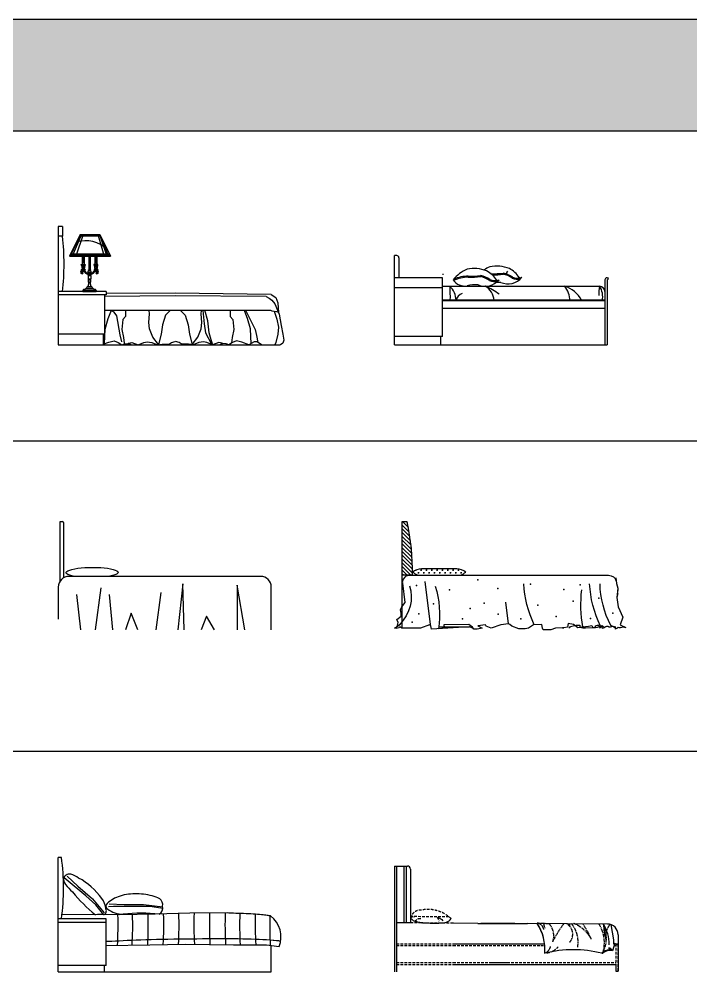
# Model space of a CAD drawing. Header units: millimetres. Extents: x 30176 to 68715, y 55479 to 72995.
# Drawn here: x 56095 to 62405, y 64050 to 72995 of the extents above; entities that cross this region are included whole.
import ezdxf

# ---------------------------------------------------------------- set-up
doc = ezdxf.new("R2010")
doc.units = ezdxf.units.MM
doc.linetypes.add('CENTER', pattern=[50.8, 31.75, -6.35, 6.35, -6.35])
doc.linetypes.add('DASHED', pattern=[0.75, 0.5, -0.25])
doc.layers.add('www.cad-blocks.net', color=7, linetype='Continuous')
doc.styles.add('DIM_FONT', font='SIMPLEX', dxfattribs={"width": 0.8})

# ---------------------------------------------------------------- blocks, each defined once
blk = doc.blocks.new('A$C01DC3927')
for p, q in [((0, 1110), (0, 0)), ((40, 1110), (0, 1110)), ((40, 1110), (40, 1020)), ((40, 1020), (0, 1020)), ((204.7, 1037.6), (106, 831.4)), ((207.3, 1037.6), (111.1, 831.4)), ((218.8, 1037.6), (131, 831.4)), ((234.8, 1037.6), (164.2, 831.4)), ((197.9, 1023.6), (397.6, 1023.6)), ((202.7, 1033.4), (390.6, 1033.4)), ((204.7, 1037.6), (390.9, 1037.6)), ((372.9, 1037.6), (431.4, 831.4)), ((385.6, 1037.6), (455.3, 831.4)), ((389.6, 1037.6), (471.4, 831.4)), ((390.9, 1037.6), (489.6, 831.4)), ((106, 831.4), (489.6, 831.4)), ((108, 835.5), (487.6, 835.5)), ((114.9, 850), (480.6, 850)), ((117.7, 855.7), (477.9, 855.7)), ((225.1, 831.4), (225.1, 753.5)), ((226.1, 831.4), (226.1, 765.4)), ((227.8, 831.4), (227.8, 767)), ((232.4, 831.4), (232.4, 769.5)), ((237.3, 831.4), (237.3, 770.4)), ((242.6, 831.4), (242.6, 753.5)), ((286.3, 831.4), (286.3, 704.5)), ((287.2, 831.4), (287.2, 735.4)), ((287.9, 831.4), (287.9, 736.4)), ((289.5, 831.4), (289.5, 738.1)), ((292.3, 831.4), (292.3, 739.4)), ((297.3, 831.4), (297.3, 740.3)), ((300.2, 831.4), (300.2, 704.5)), ((343.9, 831.4), (343.9, 753.5)), ((349.2, 831.4), (349.2, 770.4)), ((354.1, 831.4), (354.1, 769.5)), ((358.7, 831.4), (358.7, 767)), ((360.4, 831.4), (360.4, 765.4)), ((361.4, 831.4), (361.4, 753.5)), ((215.4, 753.5), (252.2, 753.5)), ((215.8, 748.5), (215.4, 753.5)), ((215.8, 748.5), (251.9, 748.5)), ((218.6, 748.5), (223.8, 706.4)), ((249, 748.5), (243.8, 706.4)), ((252.2, 753.5), (251.9, 748.5)), ((334.3, 753.5), (334.6, 748.5)), ((371.1, 753.5), (334.3, 753.5)), ((370.7, 748.5), (334.6, 748.5)), ((337.4, 748.5), (342.7, 706.4)), ((367.9, 748.5), (362.6, 706.4)), ((370.7, 748.5), (371.1, 753.5)), ((216.2, 706.4), (251, 706.4)), ((216.2, 706.4), (216.2, 701.4)), ((216.2, 701.4), (251, 701.4)), ((251, 706.4), (251, 701.4)), ((276.6, 668), (309.9, 668)), ((276.9, 679.8), (309.6, 679.8)), ((281.9, 658.7), (304.6, 658.7)), ((281.9, 650.7), (304.6, 650.7)), ((281.9, 650.7), (281.9, 619)), ((302.7, 696.3), (283.8, 696.3)), ((284.1, 699.9), (302.4, 699.9)), ((284.5, 702.7), (302, 702.7)), ((284.5, 694.4), (302, 694.4)), ((304.6, 650.7), (304.6, 619)), ((335.5, 706.4), (335.5, 701.4)), ((370.3, 706.4), (335.5, 706.4)), ((370.3, 701.4), (335.5, 701.4)), ((370.3, 706.4), (370.3, 701.4)), ((281.9, 619), (304.6, 619)), ((281.9, 614.6), (304.6, 614.6)), ((281.9, 610.3), (304.6, 610.3)), ((281.9, 592.8), (304.6, 592.8)), ((281.9, 549.1), (304.6, 549.1)), ((281.9, 549.1), (304.6, 549.1)), ((286.3, 584.1), (300.1, 584.1)), ((450, 500), (0, 500)), ((450, 470), (0, 470)), ((230.7, 510.2), (230.7, 500)), ((230.7, 500), (355.8, 500)), ((355.6, 511.6), (231.5, 511.6)), ((233, 514.1), (353.5, 514.1)), ((258.9, 530.5), (327.6, 530.5)), ((265.3, 532.8), (321.4, 532.8)), ((355.8, 510.2), (355.8, 500)), ((435, 470), (435, 100)), ((1098.4, 460.3), (435, 455.6)), ((450, 500), (450, 470)), ((1098.5, 485.5), (450, 483.6)), ((1953.1, 454.3), (1098.4, 460.3)), ((2000, 473.4), (1098.5, 485.5)), ((1953.1, 454.3), (1980.2, 437.7)), ((2000, 473.4), (2044.5, 445.4)), ((1980.2, 437.7), (2004.9, 421.2)), ((2004.9, 421.2), (2033.8, 386.1)), ((2033.8, 386.1), (2075, 289.3)), ((2044.5, 445.4), (2061.5, 394.7)), ((2061.5, 394.7), (2068.8, 303.9)), ((435, 326.4), (1099.9, 326.4)), ((467.3, 247.5), (492.1, 311.3)), ((492.1, 311.3), (499.3, 325.8)), ((525.1, 307.2), (496, 319.3)), ((549.8, 272.2), (525.1, 307.2)), ((580.7, 95), (549.8, 272.2)), ((632.2, 325.8), (630.2, 266)), ((850.5, 208.9), (856.7, 291.4)), ((856.7, 291.4), (854.6, 324.3)), ((1007.3, 279), (978.4, 188.3)), ((1054.7, 326.4), (1007.3, 279)), ((1099.9, 326.4), (1993.8, 326.4)), ((1143.7, 326.4), (1191.2, 279)), ((1191.2, 279), (1220.1, 188.3)), ((1341.7, 291.4), (1343.8, 324.3)), ((1347.9, 208.9), (1341.7, 291.4)), ((1358.3, 324.3), (1368.6, 196.6)), ((1403.6, 225.4), (1375.4, 326.4)), ((1613.2, 326.4), (1615.1, 266.6)), ((1753.3, 312), (1746.1, 326.4)), ((1778, 248.1), (1753.3, 312)), ((1757.4, 326.4), (1848.2, 145.1)), ((1993.8, 326.4), (2004.3, 320.7)), ((2004.3, 320.7), (2049.9, 312.5)), ((2026.9, 316.6), (2052.4, 241.9)), ((2049.9, 312.5), (2064.9, 307.8)), ((2064.9, 307.8), (2068.4, 305.5)), ((2075, 289.3), (2093.6, 182.2)), ((440.5, 148.6), (467.3, 247.5)), ((607.6, 237.2), (597.2, 144.4)), ((630.2, 266), (607.6, 237.2)), ((856.7, 151.3), (850.5, 208.9)), ((978.4, 188.3), (966, 99.7)), ((1220.1, 188.3), (1232.4, 99.7)), ((1341.7, 151.3), (1347.9, 208.9)), ((1368.6, 196.6), (1383, 114.2)), ((1416, 112.1), (1403.6, 225.4)), ((1615.1, 266.6), (1637.8, 237.8)), ((1637.8, 237.8), (1648.1, 145.1)), ((1804.8, 149.2), (1778, 248.1)), ((2052.4, 241.9), (2066.8, 167.7)), ((2093.6, 182.2), (2110.1, 101.8)), ((435, 100), (0, 100)), ((423, 100), (423, 0)), ((434.3, 10.5), (440.5, 148.6)), ((597.7, 27.3), (580.7, 95)), ((597.2, 144.4), (613.7, 68.2)), ((887.6, 70.9), (856.7, 151.3)), ((966, 99.7), (941.3, 2.9)), ((1232.4, 99.7), (1257.2, 2.9)), ((1310.8, 70.9), (1341.7, 151.3)), ((1383, 114.2), (1434.6, 13.2)), ((1434.6, 46.2), (1416, 112.1)), ((1648.1, 145.1), (1631.6, 68.8)), ((1811, 11.1), (1804.8, 149.2)), ((1848.2, 145.1), (1860.5, 87.4)), ((2060.6, 99.7), (2044.1, 23.5)), ((2066.8, 167.7), (2060.6, 99.7)), ((2110.1, 101.8), (2118.4, 44.1)), ((0, 0), (2083.9, 0)), ((423, 6.4), (474, 25.6)), ((474, 25.6), (523.5, 37.9)), ((523.5, 37.9), (562.7, 23.5)), ((562.7, 23.5), (595.7, 0.8)), ((595.7, 0.8), (620.5, 11.1)), ((613.7, 68.2), (618, 17.1)), ((620.5, 11.1), (653.5, 13.2)), ((653.5, 13.2), (682.4, 0.8)), ((660.7, 17.3), (689.6, 21.4)), ((682.4, 0.8), (660.7, 17.3)), ((689.6, 21.4), (751.5, 0.8)), ((751.5, 0.8), (803.1, 21.4)), ((803.1, 21.4), (836.1, 27.6)), ((836.1, 27.6), (877.3, 23.5)), ((877.3, 23.5), (930.9, 0.8)), ((941.7, 2.4), (887.6, 70.9)), ((930.9, 0.8), (974.3, 7)), ((974.3, 7), (1044.4, 9.1)), ((1044.4, 9.1), (1063, 23.5)), ((1063, 23.5), (1098, 31.7)), ((1135.5, 23.5), (1100.4, 31.7)), ((1154.1, 9.1), (1135.5, 23.5)), ((1224.2, 7), (1154.1, 9.1)), ((1267.5, 0.8), (1224.2, 7)), ((1256.8, 2.4), (1310.8, 70.9)), ((1321.1, 23.5), (1267.5, 0.8)), ((1362.4, 27.6), (1321.1, 23.5)), ((1395.4, 21.4), (1362.4, 27.6)), ((1446.9, 0.8), (1395.4, 21.4)), ((1449, 9.1), (1434.6, 46.2)), ((1434.6, 13.2), (1440.8, 5)), ((1440.8, 5), (1449, 9.1)), ((1508.8, 21.4), (1446.9, 0.8)), ((1537.7, 17.3), (1508.8, 21.4)), ((1516.1, 0.8), (1537.7, 17.3)), ((1545, 13.2), (1516.1, 0.8)), ((1578, 11.1), (1545, 13.2)), ((1602.7, 0.8), (1578, 11.1)), ((1635.7, 23.5), (1602.7, 0.8)), ((1631.6, 68.8), (1627.3, 17.7)), ((1674.9, 37.9), (1635.7, 23.5)), ((1724.4, 25.6), (1674.9, 37.9)), ((1790.4, 0.8), (1724.4, 25.6)), ((1839.9, 29.7), (1790.4, 0.8)), ((1866.7, 27.6), (1839.9, 29.7)), ((1860.5, 87.4), (1873.8, 23.2)), ((1910, 0.8), (1866.7, 27.6)), ((2044.1, 23.5), (2033.8, 0.8)), ((2110.1, 15.3), (2085.4, 0.8)), ((2118.4, 44.1), (2110.1, 15.3))]:
    blk.add_line(p, q)
for centre, radius in [((233.9, 737.9), 7.64), ((233.9, 718.2), 7.64), ((233.9, 737.9), 6.7), ((233.9, 718.2), 6.7), ((352.6, 737.9), 7.64), ((352.6, 718.2), 7.64), ((352.6, 737.9), 6.7), ((352.6, 718.2), 6.7)]:
    blk.add_circle(centre, radius)
for centre, radius, start, end in [((-2336.1, 760), 2390.2, 353.75526, 6.24474), ((257.2, 694.8), 283.5, 44.2573, 107.98051), ((237.6, 754.9), 15.6, 71.37438, 143.38475), ((297.4, 724.7), 15.6, 79.61104, 135.83233), ((348.9, 754.9), 15.6, 36.61525, 108.62562), ((223.7, 682.8), 15.6, 148.16643, 275.34815), ((227.5, 681.4), 19.5, 81.00118, 150.45541), ((224.8, 684.1), 7.24, 114.27932, 241.57638), ((224, 682.2), 5.15, 240.29456, 29.65177), ((229.5, 669.3), 22.7, 25.61788, 109.72371), ((222.9, 676.7), 9.75, 283.4603, 55.28113), ((223.5, 656.5), 44.7, 31.5763, 80.93464), ((270.5, 690.8), 23.6, 209.63842, 284.87116), ((269.3, 687.4), 10.7, 223.99254, 315.08174), ((341.9, 672.2), 65.4, 164.30305, 186.62911), ((284.7, 666.1), 7.94, 190.2331, 249.00898), ((282.3, 654.7), 4.02, 95.37291, 264.62709), ((285.4, 687.5), 6.9, 97.3238, 159.67484), ((286.1, 697.9), 2.85, 134.92367, 215.54207), ((284.2, 695.3), 1.03, 117.57907, 284.77126), ((285.7, 701.1), 2, 126.22187, 216.31215), ((284.3, 704.7), 1.94, 275.35553, 5.39574), ((302.2, 704.7), 1.94, 174.60426, 264.64447), ((300.8, 701.1), 2, 323.68785, 53.77813), ((302.2, 695.3), 1.03, 255.22874, 62.42093), ((301.1, 687.5), 6.9, 20.32516, 82.6762), ((300.4, 697.9), 2.85, 324.45793, 45.07633), ((301.8, 666.1), 7.94, 290.99102, 349.7669), ((304.2, 654.7), 4.02, 275.37291, 84.62709), ((244.6, 672.2), 65.4, 353.37089, 15.69695), ((317.2, 687.4), 10.7, 224.91826, 316.00746), ((315.9, 690.8), 23.6, 255.12884, 330.36158), ((363, 656.5), 44.7, 99.06536, 148.4237), ((356.9, 669.3), 22.7, 70.27629, 154.38212), ((363.6, 676.7), 9.75, 124.71887, 256.5397), ((359, 681.4), 19.5, 29.54459, 98.99882), ((362.5, 682.2), 5.15, 150.34823, 299.70544), ((362.8, 682.8), 15.6, 264.65185, 31.83357), ((361.6, 684.1), 7.24, 298.42362, 65.72068), ((283.3, 534.1), 16.5, 139.92893, 173.8917), ((280.3, 536.7), 12.5, 82.76948, 139.92893), ((287.3, 554.8), 7.86, 125.06317, 226.68832), ((282.6, 612.5), 2.29, 107.52703, 252.47297), ((302.7, 594.2), 21.7, 150.49088, 186.4074), ((290.1, 592.3), 9.06, 183.26572, 245.15616), ((281.1, 616.8), 2.32, 289.62615, 70.37385), ((280.8, 606.9), 3.57, 326.50243, 72.47297), ((280.7, 564.3), 3.66, 305.06317, 20.42424), ((298.9, 571.1), 15.8, 147.54652, 200.42424), ((283.9, 582.2), 3.07, 301.98607, 38.43217), ((302.5, 582.2), 3.07, 141.56783, 238.01393), ((296.3, 592.3), 9.06, 294.84384, 356.73428), ((287.6, 571.1), 15.8, 339.57576, 32.45348), ((305.7, 606.9), 3.57, 107.52703, 213.49757), ((305.8, 564.3), 3.66, 159.57576, 234.93683), ((283.8, 594.2), 21.7, 353.5926, 29.50912), ((305.4, 616.8), 2.32, 109.62615, 250.37385), ((299.2, 554.8), 7.86, 313.31168, 54.93683), ((303.9, 612.5), 2.29, 287.52703, 72.47297), ((306.2, 536.7), 12.5, 40.07107, 97.23052), ((303.2, 534.1), 16.5, 6.1083, 40.07107), ((233.6, 511.1), 3.04, 101.16008, 198.28272), ((232, 519.2), 5.16, 281.16008, 351.03137), ((240.9, 517.8), 3.89, 93.46289, 171.03137), ((239.1, 548.1), 26.5, 273.46289, 318.37993), ((264, 525.9), 6.86, 93.1159, 138.37993), ((263.5, 536.3), 3.49, 273.1159, 353.8917), ((323, 536.3), 3.49, 186.1083, 266.8841), ((322.4, 525.9), 6.86, 41.62007, 86.8841), ((347.4, 548.1), 26.5, 221.62007, 266.53711), ((345.6, 517.8), 3.89, 8.96863, 86.53711), ((354.5, 519.2), 5.16, 188.96863, 258.83992), ((352.9, 511.1), 3.04, 341.71728, 78.83992)]:
    blk.add_arc(centre, radius, start, end)
blk = doc.blocks.new('A$C182F6997')
for p, q in [((20, 838.1), (0, 838.1)), ((0, 0), (0, 838.1)), ((40, 818.1), (40, 630)), ((450, 630), (0, 630)), ((460, 660), (450, 660)), ((450, 80), (450, 630)), ((1995, 630), (2005, 630)), ((450, 550), (1925, 550)), ((1975, 610), (1975, 0)), ((1997.2, 610), (1997.2, 0)), ((450, 535), (0, 535)), ((1975, 500), (1975, 415)), ((1975, 419), (450, 419)), ((1975, 415), (450, 415)), ((1975, 341), (450, 341)), ((450, 80), (0, 80)), ((435, 0), (435, 80)), ((0, 0), (1997.2, 0))]:
    blk.add_line(p, q)
for centre, radius, start, end in [((20, 818.1), 20, 0, 90), ((745.5, 405.3), 312.1, 67.54972, 102.04133), ((1019.8, 435.4), 323, 112.89455, 124.0369), ((959.3, 427.7), 312.1, 67.54972, 102.04133), ((961, 492.3), 252.9, 33.90398, 62.3132), ((806.1, 413), 323, 112.89455, 142.50647), ((706.7, 240.7), 395.9, 92.03499, 112.88055), ((706.7, 240.7), 405.7, 92.03499, 111.7903), ((721.1, 1224.1), 588.4, 267.18247, 278.54566), ((721.1, 1224.1), 578.6, 267.18247, 278.54566), ((749, 400.7), 248.4, 55.28563, 76.56474), ((749, 400.7), 258.2, 55.28563, 76.56474), ((747.2, 469.8), 252.9, 33.90398, 62.3132), ((920.4, 263.2), 405.7, 92.03499, 92.37237), ((934.9, 1246.5), 578.6, 267.18247, 278.54566), ((934.9, 1246.5), 588.4, 268.13193, 278.54566), ((1065.3, 738.6), 166.1, 245.87142, 321.03246), ((962.7, 423.1), 248.4, 55.28563, 76.56474), ((962.7, 423.1), 258.2, 55.28563, 76.56474), ((1082.5, 670.7), 31.1, 139.45984, 200.84374), ((1156, 750.7), 133.9, 247.67787, 280.70842), ((1156, 750.7), 124.1, 247.67787, 280.06921), ((1182.4, 642.5), 14.7, 210.41945, 325.35873), ((1995, 610), 20, 90, 180), ((1994.7, 622.5), 12.8, 281.4382, 35.92358), ((-1147, 451.7), 1670.6, 358.88011, 3.37501), ((373, 406.3), 206, 3.54433, 44.2346), ((658.3, 684), 131.6, 214.44946, 280.10954), ((772.8, 148.1), 416.6, 88.49782, 102.67268), ((851.6, 716.1), 166.1, 245.87142, 321.03246), ((763, 399.7), 174.5, 6.3384, 59.46579), ((680, 99.5), 482, 51.15857, 69.14625), ((942.2, 728.2), 133.9, 247.67787, 280.70842), ((942.2, 728.2), 124.1, 247.67787, 280.06921), ((986.5, 170.5), 416.6, 88.49782, 94.37508), ((968.7, 620), 14.7, 210.41945, 325.35873), ((1525.1, 301.4), 258.9, 27.00559, 73.75555), ((1421.4, 409.3), 225.4, 1.44026, 38.61489), ((2243.7, 480.2), 326.3, 167.65334, 182.76284), ((1925, 500), 50, 0, 90), ((1785.2, 454.7), 169.2, 346.43017, 34.28536), ((662.2, 400.8), 85.5, 109.26308, 167.67981)]:
    blk.add_arc(centre, radius, start, end)
blk = doc.blocks.new('A$C218E07D8')
for p, q in [((16.8, 455.6), (16.8, 1016.6)), ((16.8, 1016.6), (38.5, 1016.6)), ((48.5, 1006.6), (48.5, 485.7)), ((1900, 500), (100, 500)), ((0, 400), (0, 100)), ((398.1, 392.5), (345.1, 0)), ((1171, 429.6), (1123.4, 0)), ((1181.6, 0), (1171, 429.6)), ((1753.4, 0), (1679.3, 419)), ((1679.3, 419), (1679.3, 0)), ((2000, 0), (2000, 400)), ((170.4, 329), (207.5, 0)), ((477.5, 329), (509.2, 0)), ((964.6, 350.2), (916.9, 0)), ((684, 154.4), (631, 0)), ((747.5, 0), (684, 154.4)), ((1393.4, 128), (1340.5, 0)), ((1467.5, 0), (1393.4, 128))]:
    blk.add_line(p, q)
for centre, radius, start, end in [((38.5, 1006.6), 10, 0, 90), ((100, 400), 100, 90, 180), ((1900, 400), 100, 0, 90)]:
    blk.add_arc(centre, radius, start, end)
at = {"extrusion": (0, 0, -1)}
blk.add_ellipse((317.6, 536.8), major_axis=(244.5, 1.4), ratio=0.196548, start_param=2.298771, end_param=7.183343, dxfattribs=at)
blk = doc.blocks.new('A$C15433D0B')
for p, q in [((68.6, 1011.6), (68.6, 11.6)), ((118.6, 1011.6), (68.6, 1011.6)), ((136.8, 916.6), (68.6, 984.8)), ((129.1, 959.7), (77.2, 1011.6)), ((120.2, 1003.9), (112.5, 1011.6)), ((143.6, 874.5), (68.6, 949.5)), ((149.4, 833.3), (68.6, 914.1)), ((154.3, 793.1), (68.6, 878.8)), ((158.4, 753.6), (68.6, 843.4)), ((161.8, 714.8), (68.6, 808.1)), ((164.5, 676.8), (68.6, 772.7)), ((166.5, 639.5), (68.6, 737.3)), ((167.8, 602.8), (68.6, 702)), ((168.6, 566.7), (68.6, 666.6)), ((168.7, 531.1), (68.6, 631.3)), ((152.9, 511.6), (68.6, 595.9)), ((117.6, 511.6), (68.6, 560.6)), ((175.4, 535.7), (175.4, 539.4)), ((206.7, 558.2), (198.3, 558.2)), ((200.4, 551.9), (200.4, 559.2)), ((225.4, 526.9), (225.4, 539.4)), ((256.7, 558.2), (244.2, 558.2)), ((250.4, 551.9), (250.4, 564.4)), ((576.6, 572.6), (251.9, 572.6)), ((576.6, 572.6), (251.9, 572.6)), ((585.6, 572.6), (251.9, 572.6)), ((576.6, 572.6), (251.9, 572.6)), ((275.4, 526.9), (275.4, 539.4)), ((306.7, 558.2), (294.2, 558.2)), ((300.4, 551.9), (300.4, 564.4)), ((325.4, 526.9), (325.4, 539.4)), ((356.7, 558.2), (344.2, 558.2)), ((350.4, 551.9), (350.4, 564.4)), ((375.4, 526.9), (375.4, 539.4)), ((406.7, 558.2), (394.2, 558.2)), ((400.4, 551.9), (400.4, 564.4)), ((425.4, 526.9), (425.4, 539.4)), ((456.7, 558.2), (444.2, 558.2)), ((450.4, 551.9), (450.4, 564.4)), ((475.4, 526.9), (475.4, 539.4)), ((506.7, 558.2), (494.2, 558.2)), ((500.4, 551.9), (500.4, 564.4)), ((525.4, 526.9), (525.4, 539.4)), ((556.7, 558.2), (544.2, 558.2)), ((550.4, 551.9), (550.4, 564.4)), ((575.4, 526.9), (575.4, 539.4)), ((606.7, 558.2), (594.2, 558.2)), ((600.4, 551.9), (600.4, 564.4)), ((625.4, 526.9), (625.4, 539.4)), ((650.4, 551.9), (650.4, 552.3)), ((82.2, 511.6), (68.6, 525.2)), ((168.6, 511.6), (68.6, 511.6)), ((75.5, 449.6), (83.4, 473.5)), ((75.5, 449.6), (83.4, 473.5)), ((75.5, 449.6), (83.4, 473.5)), ((75.5, 449.6), (83.4, 473.5)), ((77.5, 440.7), (75.5, 449.6)), ((77.5, 440.7), (75.5, 449.6)), ((77.5, 440.7), (75.5, 449.6)), ((83.4, 473.5), (98.7, 493.7)), ((83.4, 473.5), (98.7, 493.7)), ((98.4, 493.5), (98.7, 496.5)), ((98.4, 493.5), (98.7, 496.5)), ((129.5, 511.6), (2007.7, 511.6)), ((129.5, 511.6), (2007.7, 511.6)), ((129.5, 511.6), (2007.7, 511.6)), ((129.5, 511.6), (2007.7, 511.6)), ((181.7, 533.2), (179.4, 533.2)), ((231.7, 533.2), (219.2, 533.2)), ((250.4, 511.6), (250.4, 514.4)), ((281.7, 533.2), (269.2, 533.2)), ((336.1, 48.4), (286.1, 453)), ((336.1, 48.4), (286.1, 453)), ((300.4, 511.6), (300.4, 514.4)), ((331.7, 533.2), (319.2, 533.2)), ((350.4, 511.6), (350.4, 514.4)), ((381.7, 533.2), (369.2, 533.2)), ((400.4, 511.6), (400.4, 514.4)), ((431.7, 533.2), (419.2, 533.2)), ((450.4, 511.6), (450.4, 514.4)), ((481.7, 533.2), (469.2, 533.2)), ((500.4, 511.6), (500.4, 514.4)), ((531.7, 533.2), (519.2, 533.2)), ((550.4, 511.6), (550.4, 514.4)), ((581.7, 533.2), (569.2, 533.2)), ((600.4, 511.6), (600.4, 514.4)), ((631.7, 533.2), (619.2, 533.2)), ((2079, 487.2), (2085.4, 433.5)), ((2079, 487.2), (2085.4, 433.5)), ((98, 255), (77.5, 435.7)), ((98, 255), (77.5, 435.7)), ((2085.4, 433.5), (2097.4, 391.1)), ((2085.4, 433.5), (2097.4, 391.1)), ((2097.4, 391.1), (2088.7, 300.7)), ((2097.4, 391.1), (2088.7, 300.7)), ((2097.4, 391.1), (2095.2, 368.9)), ((2097.4, 391.1), (2095.2, 368.9)), ((2095.2, 338.9), (2088, 305.9)), ((2095.2, 338.9), (2088, 305.9)), ((2088.7, 300.7), (2099.2, 213.3)), ((2088.7, 300.7), (2099.2, 213.3)), ((54.1, 185.3), (67.4, 214.5)), ((54.1, 185.3), (67.4, 214.5)), ((61.1, 154.1), (54.1, 185.3)), ((61.1, 154.1), (54.1, 185.3)), ((67.4, 214.5), (98, 255)), ((67.4, 214.5), (98, 255)), ((1070, 53.9), (1044.6, 259.6)), ((1070, 53.9), (1044.6, 259.6)), ((2099.2, 213.3), (2142, 116.3)), ((2099.2, 213.3), (2142, 116.3)), ((21.6, 94.2), (60.6, 126.6)), ((21.6, 94.2), (60.6, 126.6)), ((34, 68.2), (21.6, 94.2)), ((34, 68.2), (21.6, 94.2)), ((60.6, 126.6), (61.1, 154.1)), ((60.6, 126.6), (61.1, 154.1)), ((2142, 116.3), (2119.1, 45.1)), ((2142, 116.3), (2119.1, 45.1)), ((0, 13.6), (45.4, 46.8)), ((0, 13.6), (45.4, 46.8)), ((0, 13.6), (45.4, 46.8)), ((0, 13.6), (45.4, 46.8)), ((22.7, 30.1), (34, 68.2)), ((22.7, 30.1), (34, 68.2)), ((22.7, 30.1), (34, 68.2)), ((22.7, 30.1), (34, 68.2)), ((45.4, 46.8), (22.7, 30.1)), ((45.4, 46.8), (22.7, 30.1)), ((45.4, 46.8), (22.7, 30.1)), ((45.4, 46.8), (22.7, 30.1)), ((67.1, 13.6), (49, 26.1)), ((67.1, 13.6), (49, 26.1)), ((242.9, 13.6), (67.1, 13.6)), ((242.9, 13.6), (67.1, 13.6)), ((242.9, 13.6), (67.1, 13.6)), ((242.9, 13.6), (67.1, 13.6)), ((327.6, 45.2), (242.9, 13.6)), ((327.6, 45.2), (242.9, 13.6)), ((327.6, 45.2), (242.9, 13.6)), ((327.6, 45.2), (242.9, 13.6)), ((340.6, 36.2), (327.6, 45.2)), ((340.6, 36.2), (327.6, 45.2)), ((340.6, 36.2), (327.6, 45.2)), ((340.6, 36.2), (327.6, 45.2)), ((347.2, 4.5), (340.6, 36.2)), ((347.2, 4.5), (340.6, 36.2)), ((347.2, 4.5), (340.6, 36.2)), ((347.2, 4.5), (340.6, 36.2)), ((703.1, 27.1), (347.2, 4.5)), ((703.1, 27.1), (347.2, 4.5)), ((703.1, 27.1), (347.2, 4.5)), ((703.1, 27.1), (347.2, 4.5)), ((476.3, 13.6), (411.1, 9)), ((476.3, 13.6), (411.1, 9)), ((476.3, 13.6), (411.1, 9)), ((476.3, 13.6), (411.1, 9)), ((425.3, 22.6), (703.1, 27.1)), ((705.4, 27.1), (425.3, 22.6)), ((425.3, 22.6), (703.1, 27.1)), ((705.4, 27.1), (425.3, 22.6)), ((425.3, 22.6), (703.1, 27.1)), ((705.4, 27.1), (425.3, 22.6)), ((425.3, 22.6), (703.1, 27.1)), ((705.4, 27.1), (425.3, 22.6)), ((697.7, 49.7), (463.3, 45.2)), ((697.7, 49.7), (463.3, 45.2)), ((697.7, 49.7), (463.3, 45.2)), ((697.7, 49.7), (463.3, 45.2)), ((463.3, 45.2), (463.3, 31.6)), ((463.3, 45.2), (463.3, 31.6)), ((463.3, 45.2), (463.3, 31.6)), ((463.3, 45.2), (463.3, 31.6)), ((463.3, 31.6), (476.3, 13.6)), ((463.3, 31.6), (476.3, 13.6)), ((463.3, 31.6), (476.3, 13.6)), ((463.3, 31.6), (476.3, 13.6)), ((730.3, 22.6), (697.7, 49.7)), ((730.3, 22.6), (697.7, 49.7)), ((730.3, 22.6), (697.7, 49.7)), ((730.3, 22.6), (697.7, 49.7)), ((744.5, 9), (705.4, 27.1)), ((744.5, 9), (705.4, 27.1)), ((744.5, 9), (705.4, 27.1)), ((744.5, 9), (705.4, 27.1)), ((743.3, 4.5), (730.3, 22.6)), ((743.3, 4.5), (730.3, 22.6)), ((743.3, 4.5), (730.3, 22.6)), ((743.3, 4.5), (730.3, 22.6)), ((775.9, 4.5), (743.3, 4.5)), ((775.9, 4.5), (743.3, 4.5)), ((775.9, 4.5), (743.3, 4.5)), ((775.9, 4.5), (743.3, 4.5)), ((821.5, 13.6), (775.9, 4.5)), ((821.5, 13.6), (775.9, 4.5)), ((821.5, 13.6), (775.9, 4.5)), ((821.5, 13.6), (775.9, 4.5)), ((854.1, 45.2), (782.4, 36.2)), ((854.1, 45.2), (782.4, 36.2)), ((854.1, 45.2), (782.4, 36.2)), ((854.1, 45.2), (782.4, 36.2)), ((782.4, 36.2), (821.5, 13.6)), ((782.4, 36.2), (821.5, 13.6)), ((782.4, 36.2), (821.5, 13.6)), ((782.4, 36.2), (821.5, 13.6)), ((860.6, 31.6), (854.1, 45.2)), ((860.6, 31.6), (854.1, 45.2)), ((860.6, 31.6), (854.1, 45.2)), ((860.6, 31.6), (854.1, 45.2)), ((906.2, 13.6), (860.6, 31.6)), ((906.2, 13.6), (860.6, 31.6)), ((906.2, 13.6), (860.6, 31.6)), ((906.2, 13.6), (860.6, 31.6)), ((997.4, 45.2), (906.2, 13.6)), ((997.4, 45.2), (906.2, 13.6)), ((997.4, 45.2), (906.2, 13.6)), ((997.4, 45.2), (906.2, 13.6)), ((1069, 54.2), (997.4, 45.2)), ((1069, 54.2), (997.4, 45.2)), ((1069, 54.2), (997.4, 45.2)), ((1069, 54.2), (997.4, 45.2)), ((1082, 49.7), (1069, 54.2)), ((1082, 49.7), (1069, 54.2)), ((1082, 49.7), (1069, 54.2)), ((1082, 49.7), (1069, 54.2)), ((1101.6, 31.6), (1082, 49.7)), ((1101.6, 31.6), (1082, 49.7)), ((1101.6, 31.6), (1082, 49.7)), ((1101.6, 31.6), (1082, 49.7)), ((1166.7, 9), (1101.6, 31.6)), ((1166.7, 9), (1101.6, 31.6)), ((1166.7, 9), (1101.6, 31.6)), ((1166.7, 9), (1101.6, 31.6)), ((1225.3, 9), (1166.7, 9)), ((1225.3, 9), (1166.7, 9)), ((1225.3, 9), (1166.7, 9)), ((1225.3, 9), (1166.7, 9)), ((1257.9, 13.6), (1225.3, 9)), ((1257.9, 13.6), (1225.3, 9)), ((1257.9, 13.6), (1225.3, 9)), ((1257.9, 13.6), (1225.3, 9)), ((1303.5, 45.2), (1257.9, 13.6)), ((1303.5, 45.2), (1257.9, 13.6)), ((1303.5, 45.2), (1257.9, 13.6)), ((1303.5, 45.2), (1257.9, 13.6)), ((1381.7, 49.7), (1303.5, 45.2)), ((1381.7, 49.7), (1303.5, 45.2)), ((1381.7, 49.7), (1303.5, 45.2)), ((1381.7, 49.7), (1303.5, 45.2)), ((1388.2, 13.6), (1381.7, 49.7)), ((1388.2, 13.6), (1381.7, 49.7)), ((1388.2, 13.6), (1381.7, 49.7)), ((1388.2, 13.6), (1381.7, 49.7)), ((1394.7, 0), (1388.2, 13.6)), ((1394.7, 0), (1388.2, 13.6)), ((1394.7, 0), (1388.2, 13.6)), ((1394.7, 0), (1388.2, 13.6)), ((1511.9, 13.6), (1466.3, 0)), ((1511.9, 13.6), (1466.3, 0)), ((1511.9, 13.6), (1466.3, 0)), ((1511.9, 13.6), (1466.3, 0)), ((1590.1, 18.1), (1511.9, 13.6)), ((1590.1, 18.1), (1511.9, 13.6)), ((1590.1, 18.1), (1511.9, 13.6)), ((1590.1, 18.1), (1511.9, 13.6)), ((1577.1, 18.1), (1590.1, 18.1)), ((1590.1, 18.1), (1577.1, 18.1)), ((1577.1, 18.1), (1590.1, 18.1)), ((1590.1, 18.1), (1577.1, 18.1)), ((1577.1, 18.1), (1590.1, 18.1)), ((1590.1, 18.1), (1577.1, 18.1)), ((1577.1, 18.1), (1590.1, 18.1)), ((1590.1, 18.1), (1577.1, 18.1)), ((1622.7, 22.6), (1590.1, 18.1)), ((1622.7, 22.6), (1590.1, 18.1)), ((1622.7, 22.6), (1590.1, 18.1)), ((1622.7, 22.6), (1590.1, 18.1)), ((1629.2, 58.8), (1622.7, 22.6)), ((1629.2, 58.8), (1622.7, 22.6)), ((1629.2, 58.8), (1622.7, 22.6)), ((1629.2, 58.8), (1622.7, 22.6)), ((1681.3, 49.7), (1629.2, 58.8)), ((1681.3, 49.7), (1629.2, 58.8)), ((1681.3, 49.7), (1629.2, 58.8)), ((1681.3, 49.7), (1629.2, 58.8)), ((1637.7, 19.2), (1646.1, 20.7)), ((1637.7, 19.2), (1646.1, 20.7)), ((1637.7, 19.2), (1646.1, 20.7)), ((1637.7, 19.2), (1646.1, 20.7)), ((1646.1, 20.7), (1652.4, 30.9)), ((1646.1, 20.7), (1652.4, 30.9)), ((1646.1, 20.7), (1652.4, 30.9)), ((1646.1, 20.7), (1652.4, 30.9)), ((1652.4, 30.9), (1704.9, 42.5)), ((1652.4, 30.9), (1704.9, 42.5)), ((1652.4, 30.9), (1704.9, 42.5)), ((1652.4, 30.9), (1704.9, 42.5)), ((1720.4, 18.1), (1681.3, 49.7)), ((1720.4, 18.1), (1681.3, 49.7)), ((1720.4, 18.1), (1681.3, 49.7)), ((1720.4, 18.1), (1681.3, 49.7)), ((1704.9, 42.5), (1738.5, 41.1)), ((1704.9, 42.5), (1738.5, 41.1)), ((1704.9, 42.5), (1738.5, 41.1)), ((1704.9, 42.5), (1738.5, 41.1)), ((1777.3, 27.1), (1720.4, 18.1)), ((1777.3, 27.1), (1720.4, 18.1)), ((1777.3, 27.1), (1720.4, 18.1)), ((1777.3, 27.1), (1720.4, 18.1)), ((1738.5, 41.1), (1738.5, 23.6)), ((1738.5, 41.1), (1738.5, 23.6)), ((1738.5, 41.1), (1738.5, 23.6)), ((1738.5, 41.1), (1738.5, 23.6)), ((1738.5, 23.6), (1767.9, 16.3)), ((1738.5, 23.6), (1767.9, 16.3)), ((1738.5, 23.6), (1767.9, 16.3)), ((1738.5, 23.6), (1767.9, 16.3)), ((1767.9, 16.3), (1770, 16.3)), ((1767.9, 16.3), (1770, 16.3)), ((1767.9, 16.3), (1770, 16.3)), ((1767.9, 16.3), (1770, 16.3)), ((1770, 16.3), (1793.1, 17.8)), ((1770, 16.3), (1793.1, 17.8)), ((1770, 16.3), (1793.1, 17.8)), ((1770, 16.3), (1793.1, 17.8)), ((1777.3, 27.1), (1792.6, 30.9)), ((1777.3, 27.1), (1792.6, 30.9)), ((1777.3, 27.1), (1792.6, 30.9)), ((1777.3, 27.1), (1792.6, 30.9)), ((1792.6, 30.9), (1822, 32.3)), ((1792.6, 30.9), (1822, 32.3)), ((1792.6, 30.9), (1822, 32.3)), ((1792.6, 30.9), (1822, 32.3)), ((1793.1, 17.8), (1877.1, 22.1)), ((1793.1, 17.8), (1877.1, 22.1)), ((1793.1, 17.8), (1877.1, 22.1)), ((1793.1, 17.8), (1877.1, 22.1)), ((1822, 32.3), (1851.4, 39.6)), ((1822, 32.3), (1851.4, 39.6)), ((1822, 32.3), (1851.4, 39.6)), ((1822, 32.3), (1851.4, 39.6)), ((1851.4, 39.6), (1861.9, 19.2)), ((1851.4, 39.6), (1861.9, 19.2)), ((1851.4, 39.6), (1861.9, 19.2)), ((1851.4, 39.6), (1861.9, 19.2)), ((1861.9, 19.2), (1887.1, 19.2)), ((1861.9, 19.2), (1887.1, 19.2)), ((1861.9, 19.2), (1887.1, 19.2)), ((1861.9, 19.2), (1887.1, 19.2)), ((1877.1, 22.1), (1885.5, 29.4)), ((1877.1, 22.1), (1885.5, 29.4)), ((1877.1, 22.1), (1885.5, 29.4)), ((1877.1, 22.1), (1885.5, 29.4)), ((1885.5, 36.7), (1904.3, 44)), ((1885.5, 36.7), (1904.3, 44)), ((1885.5, 36.7), (1904.3, 44)), ((1885.5, 36.7), (1904.3, 44)), ((1885.5, 29.4), (1885.5, 36.7)), ((1885.5, 29.4), (1885.5, 36.7)), ((1885.5, 29.4), (1885.5, 36.7)), ((1885.5, 29.4), (1885.5, 36.7)), ((1887.1, 19.2), (1906, 25)), ((1887.1, 19.2), (1906, 25)), ((1887.1, 19.2), (1906, 25)), ((1887.1, 19.2), (1906, 25)), ((1904.3, 44), (1904.3, 42.5)), ((1904.3, 44), (1904.3, 42.5)), ((1904.3, 44), (1904.3, 42.5)), ((1904.3, 44), (1904.3, 42.5)), ((1904.3, 42.5), (1916.9, 41.1)), ((1904.3, 42.5), (1916.9, 41.1)), ((1904.3, 42.5), (1916.9, 41.1)), ((1904.3, 42.5), (1916.9, 41.1)), ((1906, 25), (1924.9, 30.9)), ((1906, 25), (1924.9, 30.9)), ((1906, 25), (1924.9, 30.9)), ((1906, 25), (1924.9, 30.9)), ((1916.9, 41.1), (1927.4, 16.3)), ((1916.9, 41.1), (1927.4, 16.3)), ((1916.9, 41.1), (1927.4, 16.3)), ((1916.9, 41.1), (1927.4, 16.3)), ((1924.9, 30.9), (1950.1, 39.6)), ((1924.9, 30.9), (1950.1, 39.6)), ((1924.9, 30.9), (1950.1, 39.6)), ((1924.9, 30.9), (1950.1, 39.6)), ((1927.4, 16.3), (1933.7, 20.7)), ((1927.4, 16.3), (1933.7, 20.7)), ((1927.4, 16.3), (1933.7, 20.7)), ((1927.4, 16.3), (1933.7, 20.7)), ((1933.7, 20.7), (1940, 25)), ((1933.7, 20.7), (1940, 25)), ((1933.7, 20.7), (1940, 25)), ((1933.7, 20.7), (1940, 25)), ((1940, 25), (1952.6, 29.4)), ((1940, 25), (1952.6, 29.4)), ((1940, 25), (1952.6, 29.4)), ((1940, 25), (1952.6, 29.4)), ((1950.1, 39.6), (1958.5, 30.9)), ((1950.1, 39.6), (1958.5, 30.9)), ((1950.1, 39.6), (1958.5, 30.9)), ((1950.1, 39.6), (1958.5, 30.9)), ((1958.5, 30.9), (1952.2, 11.9)), ((1958.5, 30.9), (1952.2, 11.9)), ((1958.5, 30.9), (1952.2, 11.9)), ((1958.5, 30.9), (1952.2, 11.9)), ((1952.2, 13.4), (1971.1, 19.2)), ((1952.2, 13.4), (1971.1, 19.2)), ((1952.2, 13.4), (1971.1, 19.2)), ((1952.2, 13.4), (1971.1, 19.2)), ((1952.2, 11.9), (1952.2, 13.4)), ((1952.2, 11.9), (1952.2, 13.4)), ((1952.2, 11.9), (1952.2, 13.4)), ((1952.2, 11.9), (1952.2, 13.4)), ((1980.6, 28.3), (1971.1, 19.2)), ((1980.6, 28.3), (1971.1, 19.2)), ((2026.3, 41.4), (2074.5, 18.3)), ((2026.3, 41.4), (2074.5, 18.3)), ((2074.5, 18.3), (2070.6, 6.4)), ((2074.5, 18.3), (2070.6, 6.4)), ((2071.1, 8.1), (2090, 13.9)), ((2071.1, 8.1), (2090, 13.9)), ((2099.6, 23), (2090, 13.9)), ((2099.6, 23), (2090, 13.9)), ((2119.1, 45.1), (2171.2, 20.1)), ((2119.1, 45.1), (2171.2, 20.1)), ((1466.3, 0), (1394.7, 0)), ((1466.3, 0), (1394.7, 0)), ((1466.3, 0), (1394.7, 0)), ((1466.3, 0), (1394.7, 0))]:
    blk.add_line(p, q)
for centre, radius, start, end in [((-2093, 537.9), 2261.7, 359.33257, 12.08861), ((265.1, 416.8), 156.3, 94.84235, 128.04182), ((572.4, 416.8), 156.3, 51.95818, 85.15765)]:
    blk.add_arc(centre, radius, start, end)
at = {"extrusion": (0, 0, -1)}
for centre, major_axis, ratio, start_param, end_param in [((921.2, 1190.1), (-1264, 299.8), 0.69429, -1.14987, -1.106168), ((149, 469.8), (-63.3, 0), 0.69429, 0.65259, 1.257774), ((2002.6, 458.5), (-76.7, 1.1), 0.694726, 1.627221, 3.04891), ((-465.9, 298.9), (623.1, 12.5), 0.721404, -0.222681, 0.622965), ((-1323.8, 126.6), (1745.3, 34.9), 0.721404, -0.198727, 0.121161), ((3024.4, 461.6), (-1810.7, 15.9), 0.720268, -0.336803, -0.036637), ((3935.9, 224.2), (-2186.4, 19.2), 0.720268, -0.138602, 0.083759), ((3641.8, 461.6), (-1810.7, 15.9), 0.720268, -0.346072, -0.036637), ((3624.6, 447.5), (-1695.7, 14.9), 0.720268, -0.353668, -0.026904), ((12.8, 45.7), (-44.7, 0), 0.750002, 3.767588, 5.002064), ((1995.1, 20.1), (18.6, 0), 0.69429, 3.822658, 5.392509), ((2020.1, 34.5), (14.6, 0), 0.69429, 0.92761, 2.703617), ((2054.5, 4.1), (41.1, 0), 0.69429, 4.03787, 5.332591), ((2112.9, 27.3), (-14.6, 0), 0.69429, 4.069203, 5.845209), ((2147.3, -3.1), (41.1, 0), 0.69429, 4.03787, 5.332591)]:
    blk.add_ellipse(centre, major_axis=major_axis, ratio=ratio, start_param=start_param, end_param=end_param, dxfattribs=at)
blk.add_ellipse((-83.8, 1190.1), major_axis=(1264, 299.8), ratio=0.69429, start_param=-1.14987, end_param=-1.106168)
for p in [(780.7, 468.4), (205.2, 416.1), (515.9, 373.2), (969.9, 388.2), (1276.8, 426.9), (1589.5, 378.6), (1741.7, 421.7), (1918.8, 294.9), (366.1, 242.2), (709.2, 200), (840.8, 249.3), (1346.2, 230.6), (1675.9, 267.6), (227, 148.1), (637.6, 103.5), (974, 144.8), (1184.2, 100.5), (1517.9, 123.3), (1840.4, 104.3), (2049.1, 155.5), (165.4, 71.1)]:
    blk.add_point(p)
at = {"style": 'DIM_FONT', "width": 0.8, "flags": 9}
for tag, p in [('XSIZE', (67.2, 511.6)), ('YSIZE', (67.6, 511.6))]:
    blk.add_attdef(tag, p, '', height=0.5, dxfattribs=at)
blk = doc.blocks.new('A$C15C97B92')
for p, q in [((30, 1074.8), (0, 1074.8)), ((0, 0), (0, 1074.8)), ((81.9, 899.5), (184.1, 803.6)), ((94.3, 852.5), (56.2, 882.6)), ((258.1, 714.7), (94.3, 852.5)), ((184.1, 803.6), (321.7, 685)), ((352.7, 630.3), (258.1, 714.7)), ((321.7, 685), (430.1, 555.2)), ((427, 536.8), (352.7, 630.3)), ((479.1, 640.2), (618.5, 633.8)), ((618.5, 633.8), (800.2, 633.8)), ((800.2, 633.8), (980.6, 611.6)), ((575.7, 535.6), (35.2, 539.9)), ((519.2, 612.7), (470.6, 610.6)), ((732.6, 614.8), (519.2, 612.7)), ((909.5, 541.6), (575.7, 535.6)), ((859.3, 612.7), (732.6, 614.8)), ((981, 596.9), (859.3, 612.7)), ((1234.4, 550.5), (909.5, 541.6)), ((1589.6, 553.9), (1234.4, 550.5)), ((1602.2, 553), (1589.6, 553.9)), ((1623.1, 551.8), (1602.2, 553)), ((1645.1, 550.7), (1623.1, 551.8)), ((1668, 549.8), (1645.1, 550.7)), ((1691.5, 548.8), (1668, 549.8)), ((1715.3, 547.9), (1691.5, 548.8)), ((1739.2, 547), (1715.3, 547.9)), ((1762.9, 546.1), (1739.2, 547)), ((1786.3, 545), (1762.9, 546.1)), ((1809.1, 544), (1786.3, 545)), ((1831.1, 542.8), (1809.1, 544)), ((1852.2, 541.5), (1831.1, 542.8)), ((1872.2, 540.2), (1852.2, 541.5)), ((1890.9, 538.7), (1872.2, 540.2)), ((1908.1, 537.1), (1890.9, 538.7)), ((1923.7, 535.4), (1908.1, 537.1)), ((25, 500), (0, 500)), ((450, 500), (0, 500)), ((450, 465), (0, 465)), ((450, 60), (450, 500)), ((1937.7, 533.6), (1923.7, 535.4)), ((1950.3, 531.9), (1937.7, 533.6)), ((1961.6, 530.3), (1950.3, 531.9)), ((1971.7, 528.9), (1961.6, 530.3)), ((1980.7, 527.9), (1971.7, 528.9)), ((1988.8, 527.3), (1980.7, 527.9)), ((1992.7, 527.2), (1988.8, 527.3)), ((450, 288.3), (471.5, 289)), ((471.5, 289), (504.2, 290.3)), ((504.2, 290.3), (537.9, 291.8)), ((537.9, 291.8), (573, 293.4)), ((573, 293.4), (609.6, 295.1)), ((609.6, 295.1), (648, 296.8)), ((648, 296.8), (688.2, 298.6)), ((688.2, 298.6), (730.4, 300.4)), ((730.4, 300.4), (774.9, 302.1)), ((774.9, 302.1), (821.6, 303.6)), ((821.6, 303.6), (870.8, 305)), ((870.8, 305), (922.1, 306.3)), ((922.1, 306.3), (974.9, 307.4)), ((974.9, 307.4), (1029, 308.5)), ((1029, 308.5), (1083.9, 309.4)), ((1083.9, 309.4), (1139.1, 310.2)), ((1139.1, 310.2), (1194.2, 310.9)), ((1194.2, 310.9), (1248.8, 311.6)), ((1248.8, 311.6), (1302.5, 312.2)), ((1302.5, 312.2), (1355.2, 312.7)), ((1355.2, 312.7), (1406.8, 313.2)), ((1406.8, 313.2), (1457.2, 313.5)), ((1457.2, 313.5), (1506.4, 313.7)), ((1506.4, 313.7), (1554.2, 313.7)), ((1554.2, 313.7), (1600.8, 313.6)), ((1600.8, 313.6), (1645.9, 313.3)), ((1645.9, 313.3), (1689.5, 312.8)), ((1689.5, 312.8), (1731.7, 312)), ((1731.7, 312), (1772.4, 311.1)), ((1772.4, 311.1), (1811.7, 309.9)), ((1811.7, 309.9), (1849.6, 308.6)), ((1849.6, 308.6), (1886.2, 307.1)), ((1886.2, 307.1), (1921.4, 305.5)), ((1921.4, 305.5), (1955.3, 303.6)), ((1955.3, 303.6), (1987.9, 301.6)), ((1987.9, 301.6), (2018.5, 299.6)), ((2018.5, 299.6), (2024, 297.6)), ((2024, 297.6), (2048.8, 295.7)), ((2048.8, 295.7), (2069.6, 294)), ((2069.6, 294), (2087.6, 285.9)), ((450, 247.1), (858.8, 255.6)), ((858.8, 255.6), (1192.7, 261.6)), ((1192.7, 261.6), (1645.8, 255.6)), ((1645.8, 255.6), (1955.8, 255.6)), ((1955.8, 255.6), (2073.1, 237.8)), ((2000, 0), (2000, 248.9)), ((450, 60), (0, 60)), ((0, 0), (2000, 0)), ((435, 0), (435, 60))]:
    blk.add_line(p, q)
for centre, radius, start, end in [((-2024.8, 787.4), 2074.8, 352.03817, 7.96183), ((98.5, 859.6), 55.3, 104.44036, 154.32957), ((108.7, 868.5), 50.7, 79.49376, 118.31754), ((57, 704.7), 222.2, 52.81767, 74.08519), ((134.6, 877), 86.2, 175.66355, 219.58285), ((538.4, 1178.3), 590, 217.14204, 226.49148), ((-127.6, 303.1), 660.7, 35.82575, 61.14244), ((1382.3, 1804.3), 1635, 220.13161, 230.79193), ((709.7, 304.7), 427.4, 88.62539, 110.28347), ((743.7, 237.6), 495, 73.83558, 92.75604), ((273.5, 578.7), 174.6, 4.25604, 39.53692), ((475.9, 618.1), 29.1, 159.27292, 241.48236), ((641.1, 468.1), 250.5, 108.53974, 140.22298), ((827.2, 444.7), 273.7, 62.45278, 78.55307), ((907.2, 630.2), 73.7, 349.61656, 50.8463), ((381.9, -221.4), 759.5, 86.59498, 92.50119), ((410.5, 574.3), 41, 293.82509, 25.05657), ((598.9, 755.4), 212.8, 229.96457, 273.20175), ((778.4, -1208.9), 1759.8, 84.44232, 95.46776), ((-2487.9, 438.8), 3186.8, 356.64289, 1.77965), ((-2341.8, 438.8), 3186.8, 356.69772, 1.8265), ((910.2, 602.3), 71.1, 302.9639, 11.92041), ((-2195.8, 438.8), 3186.8, 356.74573, 1.8872), ((-2052.7, 438.8), 3186.8, 356.79175, 1.95792), ((4460.2, 438.8), 3186.8, 177.98443, 183.2081), ((4606.3, 438.8), 3186.8, 177.95917, 183.24271), ((4752.3, 438.8), 3186.8, 177.93392, 183.27731), ((4889.4, 438.8), 3186.8, 178.03027, 183.29508), ((5035.5, 438.8), 3186.8, 178.1506, 183.29508), ((-2625, 438.8), 3186.8, 356.59142, 1.73024), ((5172.6, 438.8), 3186.8, 178.40705, 183.39288), ((1849.4, 331.6), 242.5, 337.24542, 53.77645)]:
    blk.add_arc(centre, radius, start, end)
blk = doc.blocks.new('A$C5C1A3855')
for p, q in [((0, 993.5), (0.5, 994)), ((0, 993.5), (0, 0)), ((0.5, 994), (110, 994)), ((18, 994), (18, 755)), ((87, 994), (87, 459.9)), ((110, 994), (110, 459.9)), ((110, 994), (120, 994)), ((150, 964), (150, 459.9)), ((18, 755), (18, 478)), ((18, 496), (18, 459.9)), ((18, 459.9), (18, 0)), ((150, 459.9), (18, 459.9)), ((781.1, 455.9), (553, 457.1)), ((781.1, 455.9), (1246.9, 453.4)), ((1128.6, 454.1), (811.5, 455.8)), ((1999.3, 449.5), (1246.9, 453.4)), ((2030.7, 444.4), (2054.4, 301)), ((2067.5, 270.1), (2046, 199.5)), ((2054.4, 301), (2054.4, 265)), ((2054.4, 265), (2067.5, 270.1)), ((2099.3, 349.5), (2099.3, 6)), ((2099.3, 349.5), (2099.3, 205)), ((2099.3, 349.5), (2099.3, 265)), ((550, 265), (877.8, 265)), ((553, 265), (877.8, 265)), ((877.8, 265), (1097.8, 265)), ((1097.8, 265), (1408.2, 265)), ((2066, 265), (2099.3, 265)), ((2099.3, 205), (2099.3, 6)), ((1945.2, 175.5), (1954.5, 175.5)), ((18, 74.5), (18, 0)), ((550, 70), (896.3, 70)), ((896.3, 70), (1079.3, 70)), ((917.8, 88), (1057.8, 88)), ((1079.3, 70), (2078.3, 70)), ((2078.3, 70), (2078.3, 6))]:
    blk.add_line(p, q)
at = {"linetype": 'DASHED', "ltscale": 50}
for p, q in [((550, 457.1), (150, 459.9)), ((153, 527.6), (151.1, 518.4)), ((151.1, 518.4), (151.3, 510.9)), ((151.3, 510.9), (153.1, 504.5)), ((153.1, 504.5), (156.3, 499.2)), ((201.5, 519.6), (154.8, 512.1)), ((510.3, 518.3), (154.8, 519)), ((156.3, 499.2), (160.4, 494.7)), ((160.4, 494.7), (165.2, 490.7)), ((165.2, 490.7), (170.3, 487)), ((170.3, 487), (175.9, 483.5)), ((175.9, 483.5), (181.9, 480.3)), ((181.9, 480.3), (188.7, 477.4)), ((186.5, 476.7), (225.8, 502.8)), ((188.7, 477.4), (196.2, 474.7)), ((196.2, 474.7), (204.8, 472.2)), ((204.8, 472.2), (214.3, 470)), ((246.3, 501), (206.1, 489.8)), ((214.3, 470), (225.1, 468)), ((225.1, 468), (237.2, 466.2)), ((225.8, 502.8), (246.3, 501)), ((237.2, 466.2), (250.3, 464.7)), ((250.3, 464.7), (264.2, 463.4)), ((264.2, 463.4), (278.6, 462.2)), ((278.6, 462.2), (293.1, 461.3)), ((293.1, 461.3), (307.6, 460.5)), ((307.6, 460.5), (321.6, 459.8)), ((321.6, 459.8), (335, 459.3)), ((335, 459.3), (347.6, 458.9)), ((347.6, 458.9), (359.4, 458.6)), ((359.4, 458.6), (370.7, 458.4)), ((370.7, 458.4), (381.9, 458.4)), ((381.9, 458.4), (393, 458.6)), ((393, 458.6), (404.5, 458.8)), ((401.4, 514.9), (418.2, 477.6)), ((401.4, 514.9), (423.8, 505.6)), ((404.5, 458.8), (416.6, 459.3)), ((416.6, 459.3), (429.4, 459.9)), ((423.8, 505.6), (442.5, 492.5)), ((429.4, 459.9), (443.1, 460.7)), ((442.5, 492.5), (451.8, 479.5)), ((443.1, 460.7), (457.5, 462.1)), ((457.5, 462.1), (472, 464.4)), ((472, 464.4), (486.1, 467.8)), ((486.1, 467.8), (499.5, 472.9)), ((499.5, 472.9), (511.6, 479.8)), ((511.6, 479.8), (522, 489.1)), ((522, 489.1), (530.3, 501)), ((18, 265), (550, 265)), ((18, 247), (550, 247)), ((550, 247), (1410.1, 247)), ((2060.5, 247), (2078.3, 247)), ((2078.3, 265), (2078.3, 70)), ((2078.3, 259), (2099.3, 259)), ((2096.3, 259), (2096.3, 6)), ((18, 88), (550, 88)), ((18, 70.1), (550, 70.1)), ((550, 88), (917.8, 88)), ((1057.8, 88), (2078.3, 88)), ((2078.3, 6), (2099.3, 6))]:
    blk.add_line(p, q, dxfattribs=at)
for centre, radius, start, end in [((120, 964), 30, 0, 90), ((943.3, 208.4), 468.6, 355.97367, 32.08136), ((943.3, 206.6), 468.6, 355.97367, 32.08136), ((3024.9, 547.4), 1069.7, 185.2387, 193.4329), ((1647.6, 255.7), 368.7, 359.96257, 31.75121), ((1999.3, 349.5), 100, 0, 90), ((1678, -887.3), 1095.9, 75.88879, 104.11121), ((2026.6, 86.9), 114.2, 80.20731, 129.17175), ((2026.6, 86.9), 118.2, 82.4667, 126.74828), ((2018.9, 184.8), 30.2, 39.77052, 108.06787), ((2005.3, 184.1), 41.9, 28.62416, 81.41297)]:
    blk.add_arc(centre, radius, start, end)
for centre, radius, start, end in [((245.8, 482.5), 98.7, 85.68274, 163.32202), ((314.1, 272.1), 314.8, 46.63676, 101.15132)]:
    blk.add_arc(centre, radius, start, end, dxfattribs=at)
at = {"linetype": 'CENTER'}
for centre, radius, start, end in [((-725.7, -39491.6), 40002.2, 86.87736, 87.03942), ((1329.5, 386.2), 72.8, 10.83062, 68.82372), ((1495.9, 457.5), 96.1, 181.99047, 209.53486), ((1320.5, 338.2), 174.4, 341.87679, 40.39542), ((1559, 354), 114, 319.02521, 58.76267), ((1675.1, 438.3), 33.1, 149.17254, 193.05262), ((1450.2, 280), 273.3, 350.28659, 39.56439), ((1557.6, 148), 332, 30.01067, 67.71772), ((1221.2, 51.1), 676.6, 22.24988, 36.2027), ((1648.2, 275.3), 322.1, 341.95456, 32.83396), ((2400.5, -166.7), 1020.6, 143.03704, 153.07425), ((1705, 317.1), 284.1, 332.33262, 22.4941), ((2139.4, 336.3), 158.6, 136.15884, 176.99763), ((1366.4, 268.4), 103.6, 301.24668, 342.80227), ((1418.5, 329.2), 149.7, 273.74293, 321.78874), ((2026.6, 86.9), 120.6, 83.73452, 125.44537)]:
    blk.add_arc(centre, radius, start, end, dxfattribs=at)
blk = doc.blocks.new('FORMAT')
at = {"true_color": 0x546d8e}
h = blk.add_hatch(color=155, dxfattribs=at)
h.set_gradient(color1=(68, 68, 68), color2=(84, 109, 142), tint=1)
h.paths.add_polyline_path([(33904.5, 72994.9), (33904.5, 71947), (68715.5, 71947), (68715.5, 72994.9)])
at = {"color": 155, "true_color": 0x546d8e}
for p, q in [((33904.5, 72994.9), (68715.5, 72994.9)), ((33904.5, 71947), (68715.5, 71947)), ((33904.5, 71947), (68715.5, 71947)), ((33904.5, 69034.4), (68715.5, 69034.4)), ((33904.5, 66121.8), (68715.5, 66121.8))]:
    blk.add_line(p, q, dxfattribs=at)

msp = doc.modelspace()

# ---------------------------------------------------------------- block references
for name, p in [('A$C01DC3927', (56463.9, 69936.4)), ('A$C182F6997', (59622.2, 69936.4)), ('A$C218E07D8', (56463.9, 67262.9)), ('A$C15433D0B', (59622.2, 67262.9)), ('A$C15C97B92', (56463.9, 64050.3)), ('A$C5C1A3855', (59622.2, 64050.3))]:
    msp.add_blockref(name, p)
at = {"layer": 'www.cad-blocks.net'}
msp.add_blockref('FORMAT', (0, 0), dxfattribs=at)

doc.saveas('drawing.dxf')
